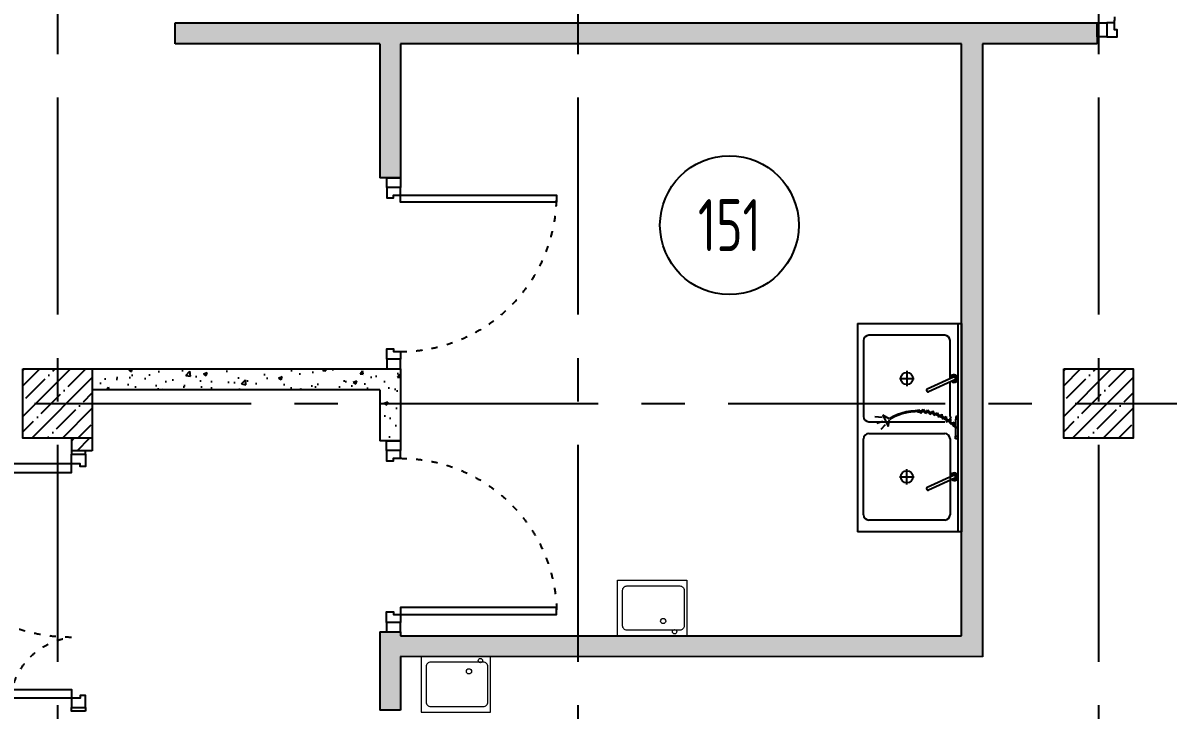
# Model space of a CAD drawing. Header units: millimetres. Extents: x -9318 to 9016603, y 0 to 838141.
# Drawn here: x 63202 to 69804, y 207242 to 211201 of the extents above; entities that cross this region are included whole.
import ezdxf
from ezdxf import colors
from ezdxf.entities.mleader import LeaderData, LeaderLine
from ezdxf.enums import TextEntityAlignment as Align
from ezdxf.math import Vec2, Vec3

# ---------------------------------------------------------------- set-up
doc = ezdxf.new("R2010")
doc.units = ezdxf.units.MM
doc.linetypes.add('ACAD_ISO03W100', pattern=[30, 12, -18])
doc.linetypes.add('CENTER', pattern=[2, 1.25, -0.25, 0.25, -0.25])
doc.layers.add('АР_Номер помещения', color=1, linetype='Continuous', lineweight=25)
doc.styles.add('ISOCPEUR', font='isocpeur.ttf', dxfattribs={"width": 0.7})
pattern_1 = [(50, (275635.95, 96407.27), (215.17805, -18.82564), [22.5, -247.5]), (355, (275635.95, 96407.27), (-41.6254, 225.65764), [18, -198]), (100.45144, (275653.88, 96405.7), (173.55265, 206.832), [19.12206, -210.34263]), (46.1842, (275635.95, 96467.27), (320.1724, -49.65578), [33.75, -371.25]), (96.63564, (275662.63, 96463.14), (280.3986, 292.2356), [28.6831, -315.51413]), (351.18416, (275635.95, 96467.27), (280.3986, 292.2356), [27, -297]), (21, (275665.95, 96452.27), (179.07212, -120.78567), [22.5, -247.5]), (326, (275665.95, 96452.27), (72.9946, 217.54501), [18, -198]), (71.45144, (275680.87, 96442.2), (252.06671, 96.75935), [19.12206, -210.34263]), (37.5, (275635.95, 96407.274), (3.647957, 99.868156), [0, -195.6, 0, -201, 0, -198.75]), (7.5, (275635.95, 96407.27), (78.92086, 118.323514), [0, -114.6, 0, -191.1, 0, -75.75]), (327.5, (275569.05, 96407.274), (160.14673, -6.766462), [0, -75, 0, -234, 0, -310.5]), (317.5, (275539.05, 96407.27), (174.95585, 30.031495), [0, -97.5, 0, -155.4, 0, -220.5])]

# ---------------------------------------------------------------- blocks, each defined once
blk = doc.blocks.new('*U1216')
at = {"color": 8}
for points in [[(-55, -80), (-55, 0), (-115, 0), (-115, -40), (-100, -40), (-100, -80), (-55, -80)], [(0, 0), (0, -80), (-55, -80), (-55, 0), (0, 0)], [(-1100, 0), (-1100, -80), (-1045, -80), (-1045, 0), (-1100, 0)], [(-1045, -80), (-1045, 0), (-985, 0), (-985, -40), (-1000, -40), (-1000, -80), (-1045, -80)]]:
    blk.add_lwpolyline(points, dxfattribs=at)
blk.add_lwpolyline([(-100, -80), (-100, -980), (-140, -980), (-140, -80)], close=True, dxfattribs=at)
at = {"color": 8, "linetype": 'ACAD_ISO03W100', "ltscale": 3}
blk.add_arc((-100, -80), 900, 180, 270, dxfattribs=at)
blk = doc.blocks.new('*U1217')
at = {"color": 8}
for points in [[(-55, -80), (-55, 0), (-115, 0), (-115, -40), (-100, -40), (-100, -80), (-55, -80)], [(0, 0), (0, -80), (-55, -80), (-55, 0), (0, 0)], [(-1100, 0), (-1100, -80), (-1045, -80), (-1045, 0), (-1100, 0)], [(-1045, -80), (-1045, 0), (-985, 0), (-985, -40), (-1000, -40), (-1000, -80), (-1045, -80)]]:
    blk.add_lwpolyline(points, dxfattribs=at)
blk.add_lwpolyline([(-100, -80), (-100, -980), (-140, -980), (-140, -80)], close=True, dxfattribs=at)
at = {"color": 8, "linetype": 'ACAD_ISO03W100', "ltscale": 3}
blk.add_arc((-100, -80), 900, 180, 270, dxfattribs=at)
blk = doc.blocks.new('Полуторная_на лестницу')
at = {"color": 8}
for points in [[(75, 80), (75, 1080), (124.9, 1080), (124.9, 80)], [(1375.1, 430), (1375.1, 80), (1425, 80), (1425, 430)]]:
    blk.add_lwpolyline(points, close=True, dxfattribs=at)
for points in [[(0, 0), (0, 80), (20, 80), (20, 0), (0, 0)], [(20, 80), (20, 0), (90, 0), (90, 30), (75, 30), (75, 80), (20, 80)], [(1480, 80), (1480, 0), (1410, 0), (1410, 30), (1425, 30), (1425, 80), (1480, 80)], [(1500, 0), (1500, 80), (1480, 80), (1480, 0), (1500, 0)]]:
    blk.add_lwpolyline(points, dxfattribs=at)
at = {"color": 8, "linetype": 'ACAD_ISO03W100', "ltscale": 3}
for centre, radius, start, end in [((75, 80), 1000, 0, 90), ((1465.4, 39.6), 392.5, 95.90754, 174.09246)]:
    blk.add_arc(centre, radius, start, end, dxfattribs=at)
blk = doc.blocks.new('*U1213')
at = {"color": 8}
blk.add_lwpolyline([(100, 80), (100, 980), (140, 980), (140, 80)], close=True, dxfattribs=at)
for points in [[(0, 0), (0, 80), (55, 80), (55, 0), (0, 0)], [(55, 80), (55, 0), (115, 0), (115, 40), (100, 40), (100, 80), (55, 80)], [(1045, 80), (1045, 0), (985, 0), (985, 40), (1000, 40), (1000, 80), (1045, 80)], [(1100, 0), (1100, 80), (1045, 80), (1045, 0), (1100, 0)]]:
    blk.add_lwpolyline(points, dxfattribs=at)
at = {"color": 8, "linetype": 'ACAD_ISO03W100', "ltscale": 3}
blk.add_arc((100, 80), 900, 0, 90, dxfattribs=at)
blk = doc.blocks.new('_DotSmall')
at = {"color": 8, "linetype": 'ByBlock', "const_width": 0.5}
blk.add_lwpolyline([(-0.0625, 0, 1), (0.0625, 0, 1)], format="xyb", close=True, dxfattribs=at)
blk = doc.blocks.new('*U500')
at = {"layer": 'АР_Номер помещения', "color": 8}
blk.add_circle((1168.9, -1896.4), 400, dxfattribs=at)
at = {"color": 8, "style": 'ISOCPEUR', "width": 0.7, "flags": 1}
blk.add_attdef('КАТЕГОРИЯ', (-499.2, -2092.2), '', height=250, dxfattribs=at)
at = {"layer": 'АР_Номер помещения', "color": 8, "style": 'ISOCPEUR', "width": 0.7}
blk.add_attdef('НОМЕР_ПОМЕЩЕНИЯ', text='', height=300, dxfattribs=at).set_placement((1168.9, -1896.4), align=Align.MIDDLE_CENTER)
blk = doc.blocks.new('*U399')
at = {"color": 8}
for points in [[(-55, -80), (-55, 0), (-115, 0), (-115, -40), (-100, -40), (-100, -80), (-55, -80)], [(0, 0), (0, -80), (-55, -80), (-55, 0), (0, 0)], [(-1100, 0), (-1100, -80), (-1045, -80), (-1045, 0), (-1100, 0)], [(-1045, -80), (-1045, 0), (-985, 0), (-985, -40), (-1000, -40), (-1000, -80), (-1045, -80)]]:
    blk.add_lwpolyline(points, dxfattribs=at)
blk.add_lwpolyline([(-100, -80), (-100, -980), (-140, -980), (-140, -80)], close=True, dxfattribs=at)
at = {"color": 8, "linetype": 'ACAD_ISO03W100', "ltscale": 3}
blk.add_arc((-100, -80), 900, 180, 270, dxfattribs=at)

msp = doc.modelspace()

# ---------------------------------------------------------------- hatches: boundary and pattern name
at = {"ltscale": 100}
h = msp.add_hatch(dxfattribs=at)
h.set_pattern_fill('AR-CONC', color=256, scale=30)
h.set_pattern_definition(pattern_1)
h.paths.add_polyline_path([(68733.64, 211081.05), (69395.86, 211081.05), (69395.86, 211201.05), (64080.6, 211201.05), (64080.6, 211081.05), (65259.14, 211081.05), (65259.14, 210307.96), (65379.14, 210307.96), (65379.14, 211081.05), (68613.64, 211081.05), (68613.64, 207668.86), (65379.1, 207670.37), (65379.1, 207692.46), (65259.1, 207692.46), (65259.1, 207241.98), (65379.1, 207241.98), (65379.1, 207550.37), (68733.64, 207548.81)])
h = msp.add_hatch(dxfattribs=at)
h.set_pattern_fill('ANSI35', color=256, scale=500)
h.set_pattern_definition([(45, (-893850.06, 249079.43), (-88.388348, 88.388348), []), (45, (-893761.68, 249079.43), (-88.388348, 88.388348), [156.25, -31.25, 0, -31.25])])
h.paths.add_polyline_path([(63602.03, 209207.96), (63202.03, 209207.96), (63202.03, 208807.96), (63602.03, 208807.96)])
h = msp.add_hatch(dxfattribs=at)
h.set_pattern_fill('AR-CONC', color=256, scale=30)
h.set_pattern_definition(pattern_1)
h.paths.add_polyline_path([(65379.14, 209207.96), (63602.03, 209207.96), (63602.03, 209087.96), (65259.14, 209087.96), (65259.14, 208792.46), (65379.14, 208792.46)])
h = msp.add_hatch(dxfattribs=at)
h.set_pattern_fill('ANSI35', color=256, scale=500)
h.set_pattern_definition([(45, (-887850.06, 249079.43), (-88.388348, 88.388348), []), (45, (-887761.68, 249079.43), (-88.388348, 88.388348), [156.25, -31.25, 0, -31.25])])
h.paths.add_polyline_path([(69602.03, 209207.96), (69202.03, 209207.96), (69202.03, 208807.96), (69602.03, 208807.96)])
h = msp.add_hatch(dxfattribs=at)
h.set_pattern_fill('ANSI32', color=256, scale=500)
h.set_pattern_definition([(45, (-887835.07, 261124.4), (-132.58252, 132.58252), []), (45, (-887746.68, 261124.4), (-132.58252, 132.58252), [])])
h.paths.add_polyline_path([(63602.03, 208807.93), (63482.03, 208807.93), (63482.03, 208736.01), (63602.03, 208736.01)])

# ---------------------------------------------------------------- linework, layer by layer
at = {"linetype": 'CENTER', "ltscale": 1000}
for p, q in [((63402.03, 230770.43), (63402.03, 175038.08)), ((66402.03, 230770.43), (66402.03, 175038.08)), ((69402.03, 230770.43), (69402.03, 175038.08)), ((51268.34, 209007.96), (134446.74, 209007.96))]:
    msp.add_line(p, q, dxfattribs=at)
at = {"linetype": 'ByBlock', "ltscale": 2, "transparency": 33554687}
for p, q in [((68013.64, 209469.24), (68613.64, 209469.24)), ((68013.64, 209469.24), (68013.64, 208269.24)), ((68593.64, 208269.24), (68593.64, 209469.24)), ((68613.64, 209469.24), (68613.64, 208269.24)), ((68613.64, 208269.24), (68013.64, 208269.24))]:
    msp.add_line(p, q, dxfattribs=at)
at = {"ltscale": 100, "transparency": 33554687}
for p, q in [((68047.35, 209371.37), (68047.35, 208933.11)), ((68516.86, 209402.24), (68077.83, 209402.24)), ((68547.35, 209150.78), (68547.35, 209371.37)), ((68547.35, 208933.11), (68547.35, 209132.53)), ((68077.83, 208902.24), (68516.86, 208902.24)), ((68077.83, 208836.24), (68516.86, 208836.24)), ((68047.35, 208367.11), (68047.35, 208805.37)), ((68547.35, 208805.37), (68547.35, 208367.11)), ((68516.86, 208336.24), (68077.83, 208336.24))]:
    msp.add_line(p, q, dxfattribs=at)
at = {"lineweight": 25, "ltscale": 100, "transparency": 33554687}
for p, q in [((68255.05, 209152.24), (68339.64, 209152.24)), ((68297.35, 209196.33), (68297.35, 209108.15)), ((68297.35, 208542.15), (68297.35, 208630.33)), ((68255.05, 208586.24), (68339.64, 208586.24))]:
    msp.add_line(p, q, dxfattribs=at)
at = {"transparency": 33554687}
for p, q in [((68566.79, 209159.76), (68415.98, 209090.13)), ((68573.74, 209144.72), (68423.16, 209075.19)), ((68364.59, 208954.18), (68364.69, 208974.39)), ((68364.69, 208974.39), (68378.45, 208952.68)), ((68378.45, 208952.68), (68391.71, 208975.07)), ((68391.71, 208975.07), (68404.48, 208950.37)), ((68404.48, 208950.37), (68419.64, 208971.51)), ((68419.64, 208971.51), (68430.22, 208945.8)), ((68430.22, 208945.8), (68447.17, 208965.54)), ((68447.17, 208965.54), (68455.46, 208939)), ((68455.46, 208939), (68474.06, 208957.19)), ((68474.06, 208957.19), (68480.01, 208930.03)), ((68155.28, 208927.08), (68114.29, 208931.84)), ((68159.92, 208904.28), (68124.03, 208892.71)), ((68195.85, 208920.49), (68159.89, 208941.12)), ((68159.89, 208941.12), (68189.36, 208876.64)), ((68189.36, 208876.64), (68197.97, 208915.73)), ((68480.01, 208930.03), (68500.13, 208946.53)), ((68500.13, 208946.53), (68503.69, 208918.95)), ((68503.69, 208918.95), (68525.17, 208933.63)), ((68525.17, 208933.63), (68526.31, 208905.85)), ((68526.31, 208905.85), (68548.99, 208918.61)), ((68548.99, 208918.61), (68547.71, 208890.83)), ((68547.71, 208890.83), (68571.41, 208901.56)), ((68571.41, 208901.56), (68567.71, 208874)), ((68567.71, 208874), (68578.7, 208890.32)), ((68578.11, 208918.76), (68578.03, 208878.08)), ((68593.74, 208918.73), (68578.11, 208918.76)), ((68579.44, 208934.39), (68579.41, 208918.76)), ((68592.47, 208934.37), (68579.44, 208934.39)), ((68592.44, 208918.73), (68592.47, 208934.37)), ((68593.55, 208819.72), (68593.74, 208918.73)), ((68172.55, 208885.05), (68147.93, 208858.08)), ((68578.01, 208870.83), (68577.91, 208819.75)), ((68577.91, 208819.75), (68593.55, 208819.72)), ((68579.18, 208804.11), (68579.21, 208819.75)), ((68592.21, 208804.09), (68579.18, 208804.11)), ((68592.24, 208819.72), (68592.21, 208804.09)), ((68566.79, 208593.76), (68415.98, 208524.13)), ((68573.74, 208578.72), (68423.16, 208509.19))]:
    msp.add_line(p, q, dxfattribs=at)
at = {"ltscale": 100}
for points in [[(64080.6, 211081.05), (64080.6, 211201.05)], [(64080.6, 211201.05), (69395.86, 211201.05)], [(69395.86, 211201.05), (69395.86, 211081.05)], [(65259.14, 211081.05), (64080.6, 211081.05)], [(65259.14, 211081.05), (65259.14, 210307.96)], [(68613.64, 211081.05), (65379.14, 211081.05)], [(65379.14, 211081.05), (65379.14, 210307.96)], [(68613.64, 207668.86), (68613.64, 211081.05)], [(68733.64, 211081.05), (68733.64, 207548.81)], [(69395.86, 211081.05), (68733.64, 211081.05)], [(65379.14, 210307.96), (65259.14, 210307.96)], [(63602.03, 209207.96), (65379.14, 209207.96)], [(65379.14, 209207.96), (65379.14, 208792.46)], [(65259.14, 209087.96), (63602.03, 209087.96)], [(65259.14, 209087.96), (65259.14, 208792.46)], [(63482.03, 208807.93), (63482.03, 208736.01)], [(63602.03, 208807.93), (63602.03, 208736.01)], [(65379.14, 208792.46), (65259.14, 208792.46)], [(63602.03, 208736.01), (63482.03, 208736.01)], [(65259.1, 207692.46), (65379.14, 207692.46)], [(65259.14, 207692.46), (65259.14, 207241.98)], [(65379.1, 207692.46), (65379.1, 207670.37)], [(65379.1, 207670.37), (68613.64, 207668.86)], [(68733.64, 207548.81), (65379.14, 207550.37)], [(65379.14, 207550.37), (65379.14, 207241.98)], [(65379.14, 207241.98), (65259.1, 207241.98)]]:
    msp.add_lwpolyline(points, dxfattribs=at)
for points in [[(68613.64, 210069.23), (68613.64, 210669.18)], [(68613.64, 209469.19), (68613.64, 210069.13)], [(68013.65, 209469.24), (68613.64, 209469.24)]]:
    msp.add_lwpolyline(points)
for points in [[(63202.03, 209207.96), (63602.03, 209207.96), (63602.03, 208807.96), (63202.03, 208807.96)], [(69202.03, 209207.96), (69602.03, 209207.96), (69602.03, 208807.96), (69202.03, 208807.96)]]:
    msp.add_lwpolyline(points, close=True, dxfattribs=at)
at = {"lineweight": 0}
for points in [[(67030.45, 207669.7), (66630.45, 207669.7), (66630.45, 207989.7), (67030.45, 207989.7)], [(65897.95, 207550.32), (65497.95, 207550.32), (65497.95, 207230.32), (65897.95, 207230.32)]]:
    msp.add_lwpolyline(points, close=True, dxfattribs=at)
for points in [[(66989.5, 207702.2), (66684.5, 207702.2, -0.4142136), (66659.5, 207727.2), (66659.5, 207932.2, -0.4142136), (66684.5, 207957.2), (66989.5, 207957.2, -0.4142136), (67014.5, 207932.2), (67014.5, 207727.2, -0.4142136)], [(65856.99, 207517.82), (65551.99, 207517.82, 0.4142136), (65526.99, 207492.82), (65526.99, 207287.82, 0.4142136), (65551.99, 207262.82), (65856.99, 207262.82, 0.4142136), (65881.99, 207287.82), (65881.99, 207492.82, 0.4142136)]]:
    msp.add_lwpolyline(points, format="xyb", close=True, dxfattribs=at)
at = {"lineweight": 25, "ltscale": 100, "transparency": 33554687}
for centre in [(68297.35, 209152.24), (68297.35, 208586.24)]:
    msp.add_circle(centre, 34.96, dxfattribs=at)
at = {"lineweight": 0}
for centre, radius in [((66893.12, 207755.05), 14.92), ((66959.09, 207693.24), 12.53), ((65839.68, 207526.77), 12.53), ((65773.7, 207464.96), 14.92)]:
    msp.add_circle(centre, radius, dxfattribs=at)
at = {"ltscale": 100, "transparency": 33554687}
for centre, start, end in [((68082.8, 209366.84), 97.998724, 172.727717), ((68511.89, 209366.84), 7.272283, 82.001276), ((68082.8, 208937.63), 187.272283, 262.001276), ((68518.37, 208937.63), 277.998724, 352.727717), ((68082.8, 208800.84), 97.998724, 172.727717), ((68511.89, 208800.84), 7.272283, 82.001276), ((68082.8, 208371.63), 187.272283, 262.001276), ((68511.89, 208371.63), 277.998724, 352.727717)]:
    msp.add_arc(centre, 35.74, start, end, dxfattribs=at)
at = {"transparency": 33554687}
for centre, radius, start, end in [((68570.26, 209152.24), 22.16, 226.742577, 182.822202), ((68570.26, 209152.24), 14.29, 240.213577, 169.351202), ((68570.26, 209152.24), 8.29, 294.78239, 114.78239), ((68419.88, 209082.82), 8.29, 118.102564, 294.210888), ((68359.64, 208653.34), 313.36, 44.542347, 121.512172), ((68359.64, 208653.34), 308.2, 44.542347, 121.512172), ((68582.57, 208869.89), 3.28, 186.402389, 82.682305), ((68570.26, 208586.24), 22.16, 226.742577, 182.822202), ((68570.26, 208586.24), 14.29, 240.213577, 169.351202), ((68570.26, 208586.24), 8.29, 294.78239, 114.78239), ((68419.88, 208516.82), 8.29, 118.102564, 294.210888)]:
    msp.add_arc(centre, radius, start, end, dxfattribs=at)

# ---------------------------------------------------------------- block references
at = {"xscale": -1}
msp.add_blockref('*U1213', (70495.86, 211121.05), dxfattribs=at)
ref = msp.add_blockref('*U500', (66105.91, 211932.42))
ref.add_attrib('НОМЕР_ПОМЕЩЕНИЯ', '151', dxfattribs={"layer": 'АР_Номер помещения', "color": 8, "height": 300, "style": 'ISOCPEUR', "width": 0.7}).set_placement((67274.83, 210036.04), align=Align.MIDDLE_CENTER)
at = {"rotation": 90.00000000000001}
msp.add_blockref('*U1217', (65299.14, 210307.96), dxfattribs=at)
at = {"xscale": -1, "rotation": 90}
for name, p in [('*U1216', (65299.1, 207692.46)), ('*U399', (65299.1, 207692.46)), ('Полуторная_на лестницу', (63562.03, 208736.01))]:
    msp.add_blockref(name, p, dxfattribs=at)

# ---------------------------------------------------------------- leaders
ml = msp.add_multileader_mtext('Standard')
ml.set_content('+13,200', color=8, style='ISOCPEUR')
ml.set_leader_properties(color=8, linetype='Continuous', lineweight=-1)
ml.set_arrow_properties(name='DOTSMALL')
ml.build(insert=Vec2(0, 0))
ml.multileader.update_dxf_attribs({"has_text_frame": 1, "text_left_attachment_type": 4, "text_right_attachment_type": 4, "dogleg_length": 100, "arrow_head_size": 180})
ctx = ml.context
ctx.base_point, ctx.char_height, ctx.arrow_head_size, ctx.landing_gap_size, ctx.plane_origin = Vec3(93068.63, 826103.47), 250, 180, 50, Vec3(90907.41, 825512.23)
ctx.left_attachment, ctx.right_attachment = 4, 4
notes = []
notes.append((ctx, [(0, (0, 0, 0), (0, 0), (1, 0), 1, [])]))
ctx.mtext.insert, ctx.mtext.width, ctx.mtext.line_spacing_style, ctx.mtext.flow_direction = Vec3(93118.63, 826436.81), 852.697, 2, 5
ml = msp.add_multileader_mtext('Standard')
ml.set_content('+11,550', color=8, style='ISOCPEUR')
ml.set_leader_properties(color=8, linetype='Continuous', lineweight=-1)
ml.set_arrow_properties(name='DOTSMALL')
ml.build(insert=Vec2(0, 0))
ml.multileader.update_dxf_attribs({"has_text_frame": 1, "text_left_attachment_type": 4, "text_right_attachment_type": 4, "dogleg_length": 100, "arrow_head_size": 180})
ctx = ml.context
ctx.base_point, ctx.char_height, ctx.arrow_head_size, ctx.landing_gap_size, ctx.plane_origin = Vec3(88068.63, 825358.47), 250, 180, 50, Vec3(85907.41, 824767.23)
ctx.left_attachment, ctx.right_attachment = 4, 4
notes.append((ctx, [(0, (0, 0, 0), (0, 0), (1, 0), 1, [])]))
ctx.mtext.insert, ctx.mtext.width, ctx.mtext.line_spacing_style, ctx.mtext.flow_direction = Vec3(88118.63, 825691.81), 852.697, 2, 5
ml = msp.add_multileader_mtext('Standard')
ml.set_content('+13,700', color=8, style='ISOCPEUR')
ml.set_leader_properties(color=8, linetype='Continuous', lineweight=-1)
ml.set_arrow_properties(name='DOTSMALL')
ml.build(insert=Vec2(0, 0))
ml.multileader.update_dxf_attribs({"has_text_frame": 1, "text_left_attachment_type": 4, "text_right_attachment_type": 4, "dogleg_length": 100, "arrow_head_size": 180})
ctx = ml.context
ctx.base_point, ctx.char_height, ctx.arrow_head_size, ctx.landing_gap_size, ctx.plane_origin = Vec3(118053.07, 658154.33), 250, 180, 50, Vec3(117803.7, 657493.51)
ctx.left_attachment, ctx.right_attachment = 4, 4
notes.append((ctx, [(0, (0, 0, 0), (0, 0), (1, 0), 1, [])]))
ctx.mtext.insert, ctx.mtext.width, ctx.mtext.line_spacing_style, ctx.mtext.flow_direction = Vec3(118103.07, 658487.66), 852.697, 2, 5
ml = msp.add_multileader_mtext('Standard')
ml.set_content('+13,700', color=8, style='ISOCPEUR')
ml.set_leader_properties(color=8, linetype='Continuous', lineweight=-1)
ml.set_arrow_properties(name='DOTSMALL')
ml.build(insert=Vec2(0, 0))
ml.multileader.update_dxf_attribs({"has_text_frame": 1, "text_left_attachment_type": 4, "text_right_attachment_type": 4, "dogleg_length": 100, "arrow_head_size": 180})
ctx = ml.context
ctx.base_point, ctx.char_height, ctx.arrow_head_size, ctx.landing_gap_size, ctx.plane_origin = Vec3(79585.57, 658000.47), 250, 180, 50, Vec3(77424.36, 657409.23)
ctx.left_attachment, ctx.right_attachment = 4, 4
notes.append((ctx, [(0, (0, 0, 0), (0, 0), (1, 0), 1, [])]))
ctx.mtext.insert, ctx.mtext.width, ctx.mtext.line_spacing_style, ctx.mtext.flow_direction = Vec3(79635.57, 658333.81), 852.697, 2, 5
ml = msp.add_multileader_mtext('Standard')
ml.set_content('+15,850', color=8, style='ISOCPEUR')
ml.set_leader_properties(color=8, linetype='Continuous', lineweight=-1)
ml.set_arrow_properties(name='DOTSMALL')
ml.build(insert=Vec2(0, 0))
ml.multileader.update_dxf_attribs({"has_text_frame": 1, "text_left_attachment_type": 4, "text_right_attachment_type": 4, "dogleg_length": 100, "arrow_head_size": 180})
ctx = ml.context
ctx.base_point, ctx.char_height, ctx.arrow_head_size, ctx.landing_gap_size, ctx.plane_origin = Vec3(78411.29, 652860.4), 250, 180, 50, Vec3(78329.9, 651149.71)
ctx.left_attachment, ctx.right_attachment = 4, 4
notes.append((ctx, [(0, (0, 0, 0), (0, 0), (1, 0), 1, [])]))
ctx.mtext.insert, ctx.mtext.width, ctx.mtext.defined_height, ctx.mtext.line_spacing_style, ctx.mtext.flow_direction = Vec3(78461.29, 653193.74), 696.0353, 776.46, 2, 5
ml = msp.add_multileader_mtext('Standard')
ml.set_content('+15,850', color=8, style='ISOCPEUR')
ml.set_leader_properties(color=8, linetype='Continuous', lineweight=-1)
ml.set_arrow_properties(name='DOTSMALL')
ml.build(insert=Vec2(0, 0))
ml.multileader.update_dxf_attribs({"has_text_frame": 1, "text_left_attachment_type": 4, "text_right_attachment_type": 4, "dogleg_length": 100, "arrow_head_size": 180})
ctx = ml.context
ctx.base_point, ctx.char_height, ctx.arrow_head_size, ctx.landing_gap_size, ctx.plane_origin = Vec3(116043.29, 652621.27), 250, 180, 50, Vec3(116522.41, 649668.82)
ctx.left_attachment, ctx.right_attachment = 4, 4
notes.append((ctx, [(0, (0, 0, 0), (0, 0), (1, 0), 1, [])]))
ctx.mtext.insert, ctx.mtext.width, ctx.mtext.line_spacing_style, ctx.mtext.flow_direction = Vec3(116093.29, 652954.61), 852.697, 2, 5
ml = msp.add_multileader_mtext('Standard')
ml.set_content('+9,800', color=8, style='ISOCPEUR')
ml.set_leader_properties(color=8, linetype='Continuous', lineweight=-1)
ml.set_arrow_properties(name='DOTSMALL')
ml.build(insert=Vec2(0, 0))
ml.multileader.update_dxf_attribs({"has_text_frame": 1, "text_left_attachment_type": 4, "text_right_attachment_type": 4, "dogleg_length": 100, "arrow_head_size": 180})
ctx = ml.context
ctx.base_point, ctx.char_height, ctx.arrow_head_size, ctx.landing_gap_size, ctx.plane_origin = Vec3(118053.07, 538154.33), 250, 180, 50, Vec3(117803.7, 537493.51)
ctx.left_attachment, ctx.right_attachment = 4, 4
notes.append((ctx, [(0, (0, 0, 0), (0, 0), (1, 0), 1, [])]))
ctx.mtext.insert, ctx.mtext.width, ctx.mtext.line_spacing_style, ctx.mtext.flow_direction = Vec3(118103.07, 538487.66), 852.697, 2, 5
ml = msp.add_multileader_mtext('Standard')
ml.set_content('+9,800', color=8, style='ISOCPEUR')
ml.set_leader_properties(color=8, linetype='Continuous', lineweight=-1)
ml.set_arrow_properties(name='DOTSMALL')
ml.build(insert=Vec2(0, 0))
ml.multileader.update_dxf_attribs({"has_text_frame": 1, "text_left_attachment_type": 4, "text_right_attachment_type": 4, "dogleg_length": 100, "arrow_head_size": 180})
ctx = ml.context
ctx.base_point, ctx.char_height, ctx.arrow_head_size, ctx.landing_gap_size, ctx.plane_origin = Vec3(79585.57, 538000.47), 250, 180, 50, Vec3(77424.36, 537409.23)
ctx.left_attachment, ctx.right_attachment = 4, 4
notes.append((ctx, [(0, (0, 0, 0), (0, 0), (1, 0), 1, [])]))
ctx.mtext.insert, ctx.mtext.width, ctx.mtext.line_spacing_style, ctx.mtext.flow_direction = Vec3(79635.57, 538333.81), 852.697, 2, 5
ml = msp.add_multileader_mtext('Standard')
ml.set_content('+11,750', color=8, style='ISOCPEUR')
ml.set_leader_properties(color=8, linetype='Continuous', lineweight=-1)
ml.set_arrow_properties(name='DOTSMALL')
ml.build(insert=Vec2(0, 0))
ml.multileader.update_dxf_attribs({"has_text_frame": 1, "text_left_attachment_type": 4, "text_right_attachment_type": 4, "dogleg_length": 100, "arrow_head_size": 180})
ctx = ml.context
ctx.base_point, ctx.char_height, ctx.arrow_head_size, ctx.landing_gap_size, ctx.plane_origin = Vec3(78411.29, 532860.4), 250, 180, 50, Vec3(78329.9, 531149.71)
ctx.left_attachment, ctx.right_attachment = 4, 4
notes.append((ctx, [(0, (0, 0, 0), (0, 0), (1, 0), 1, [])]))
ctx.mtext.insert, ctx.mtext.width, ctx.mtext.defined_height, ctx.mtext.line_spacing_style, ctx.mtext.flow_direction = Vec3(78461.29, 533193.74), 696.0353, 776.46, 2, 5
ml = msp.add_multileader_mtext('Standard')
ml.set_content('+11,750', color=8, style='ISOCPEUR')
ml.set_leader_properties(color=8, linetype='Continuous', lineweight=-1)
ml.set_arrow_properties(name='DOTSMALL')
ml.build(insert=Vec2(0, 0))
ml.multileader.update_dxf_attribs({"has_text_frame": 1, "text_left_attachment_type": 4, "text_right_attachment_type": 4, "dogleg_length": 100, "arrow_head_size": 180})
ctx = ml.context
ctx.base_point, ctx.char_height, ctx.arrow_head_size, ctx.landing_gap_size, ctx.plane_origin = Vec3(116043.29, 532621.27), 250, 180, 50, Vec3(116522.41, 529668.82)
ctx.left_attachment, ctx.right_attachment = 4, 4
notes.append((ctx, [(0, (0, 0, 0), (0, 0), (1, 0), 1, [])]))
ctx.mtext.insert, ctx.mtext.width, ctx.mtext.line_spacing_style, ctx.mtext.flow_direction = Vec3(116093.29, 532954.61), 852.697, 2, 5
ml = msp.add_multileader_mtext('Standard')
ml.set_content('+7,850', color=8, style='ISOCPEUR')
ml.set_leader_properties(color=8, linetype='Continuous', lineweight=-1)
ml.set_arrow_properties(name='DOTSMALL')
ml.build(insert=Vec2(0, 0))
ml.multileader.update_dxf_attribs({"has_text_frame": 1, "text_left_attachment_type": 4, "text_right_attachment_type": 4, "dogleg_length": 100, "arrow_head_size": 180})
ctx = ml.context
ctx.base_point, ctx.char_height, ctx.arrow_head_size, ctx.landing_gap_size, ctx.plane_origin = Vec3(82569.71, 434646.78), 250, 180, 50, Vec3(82488.32, 433379.22)
ctx.left_attachment, ctx.right_attachment = 4, 4
notes.append((ctx, [(0, (0, 0, 0), (0, 0), (1, 0), 1, [])]))
ctx.mtext.insert, ctx.mtext.width, ctx.mtext.line_spacing_style, ctx.mtext.flow_direction = Vec3(82619.71, 434980.11), 595.5678, 2, 5
for ctx, leaders in notes:
    for number, flags, end, landing, length, lines in leaders:
        leader = LeaderData()
        leader.index, (leader.has_last_leader_line, leader.has_dogleg_vector, leader.attachment_direction) = number, flags
        leader.last_leader_point, leader.dogleg_vector, leader.dogleg_length = Vec3(end), Vec3(landing), length
        for number, points, colour, breaks in lines:
            line = LeaderLine()
            line.index, line.vertices, line.color, line.breaks = number, Vec3.list(points), colors.encode_raw_color(colour), breaks
            leader.lines.append(line)
        ctx.leaders.append(leader)

doc.saveas('drawing.dxf')
